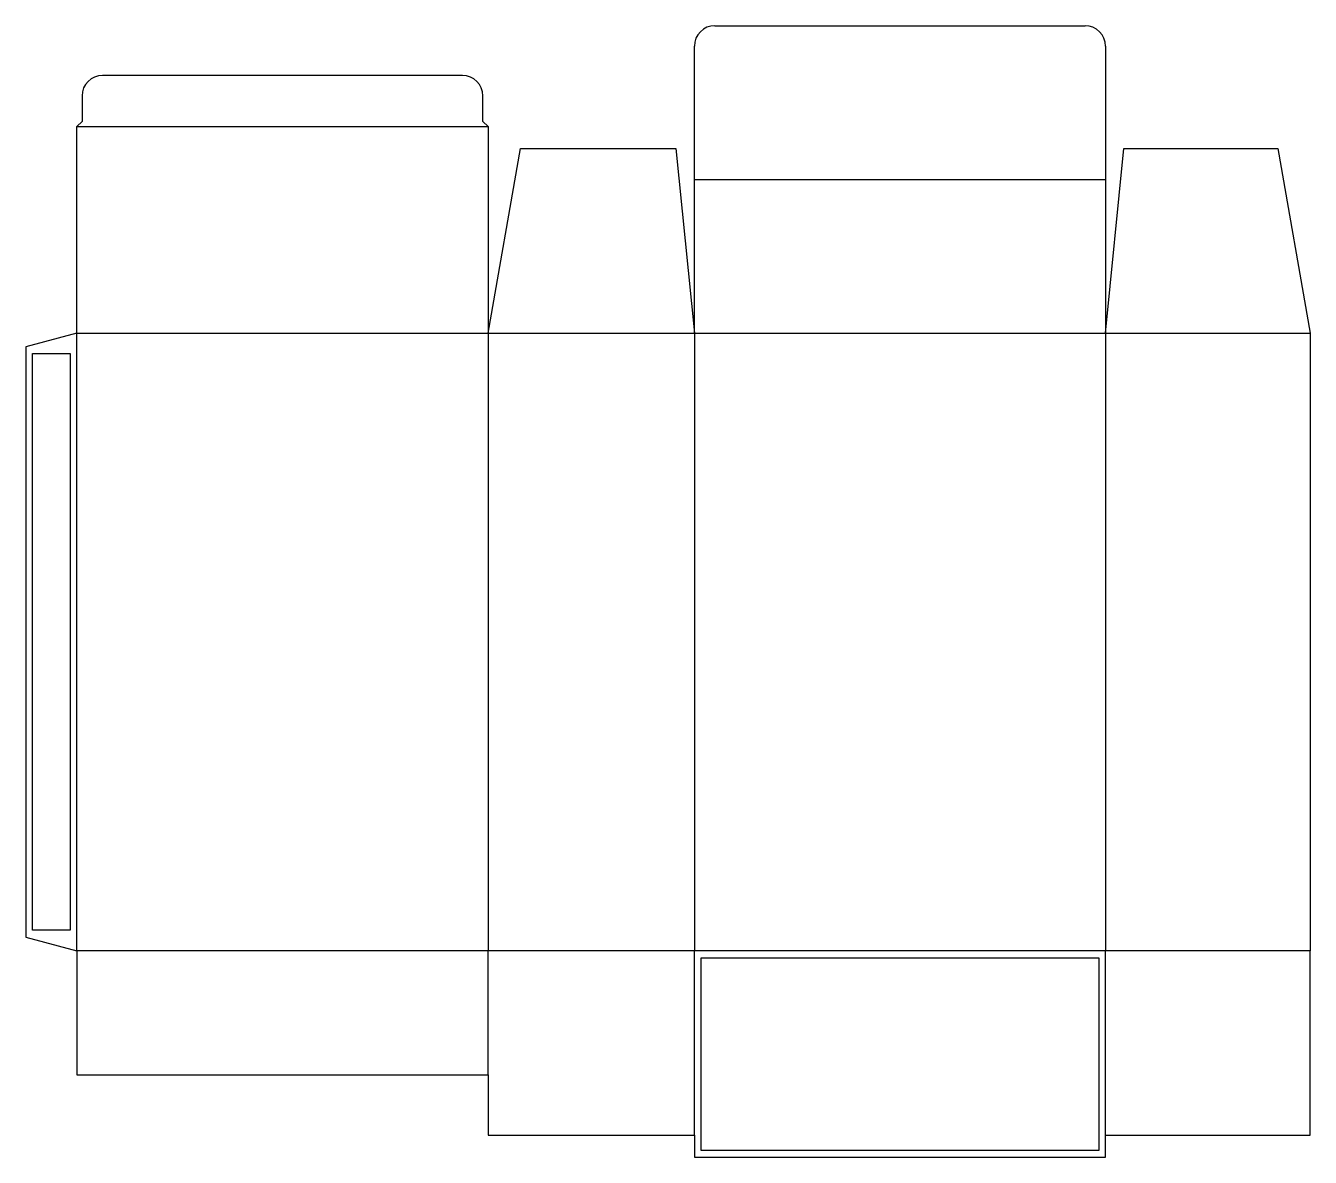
# Model space of a CAD drawing. Header units: millimetres. Extents: x 0 to 376, y 0 to 331.
import ezdxf

# ---------------------------------------------------------------- set-up
doc = ezdxf.new("R2010")
doc.units = ezdxf.units.MM
for name, color, linetype in [('CREASE', 5, 'CONTINUOUS'), ('CUT', 1, 'CONTINUOUS'), ('GLUE', 2, 'CONTINUOUS')]:
    doc.layers.add(name, color=color, linetype=linetype)

msp = doc.modelspace()

# ---------------------------------------------------------------- linework, layer by layer
at = {"layer": 'CREASE'}
for p, q in [((15, 301.8), (135.45, 301.8)), ((195.9, 286.35), (316.35, 286.35)), ((15, 60.45), (15, 241.35)), ((15, 241.35), (135.45, 241.35)), ((135.45, 241.35), (135.45, 60.45)), ((135.45, 241.35), (195.9, 241.35)), ((195.9, 241.35), (195.9, 60.45)), ((195.9, 241.35), (316.35, 241.35)), ((316.35, 241.35), (316.35, 60.45)), ((316.35, 241.35), (376.35, 241.35)), ((135.45, 60.45), (15, 60.45)), ((195.9, 60.45), (135.45, 60.45)), ((316.35, 60.45), (195.9, 60.45)), ((376.35, 60.45), (316.35, 60.45))]:
    msp.add_line(p, q, dxfattribs=at)
at = {"layer": 'CUT'}
for p, q in [((201.9, 331.35), (310.35, 331.35)), ((195.9, 286.35), (195.9, 325.35)), ((316.35, 325.35), (316.35, 286.35)), ((127.95, 316.8), (22.5, 316.8)), ((16.5, 310.8), (16.5, 303.3)), ((133.95, 303.3), (133.95, 310.8)), ((16.5, 303.3), (15, 301.8)), ((15, 241.35), (15, 301.8)), ((135.45, 301.8), (133.95, 303.3)), ((135.45, 301.8), (135.45, 241.35)), ((135.45, 241.35), (145, 295.35)), ((145, 295.35), (190.5, 295.35)), ((190.5, 295.35), (195.9, 241.35)), ((316.35, 241.35), (321.75, 295.35)), ((321.75, 295.35), (366.8, 295.35)), ((366.8, 295.35), (376.35, 241.35)), ((195.9, 241.35), (195.9, 286.35)), ((316.35, 286.35), (316.35, 241.35)), ((15, 241.35), (0, 237.331)), ((376.35, 241.35), (376.35, 60.45)), ((0, 237.331), (0, 64.469)), ((0, 64.469), (15, 60.45)), ((15, 60.45), (15, 24.18)), ((135.45, 24.18), (135.45, 60.45)), ((195.9, 6.45), (195.9, 60.45)), ((316.35, 6.45), (316.35, 60.45)), ((376.35, 6.45), (376.35, 60.45)), ((15, 24.18), (135.45, 24.18)), ((135.45, 24.18), (135.45, 6.45)), ((135.45, 6.45), (195.9, 6.45)), ((195.9, 6.45), (195.9, 0)), ((316.35, 0), (316.35, 6.45)), ((316.35, 6.45), (376.35, 6.45)), ((195.9, 0), (316.35, 0))]:
    msp.add_line(p, q, dxfattribs=at)
for centre, start, end in [((201.9, 325.35), 90, 180), ((310.35, 325.35), 0, 90), ((22.5, 310.8), 90, 180), ((127.95, 310.8), 0, 90)]:
    msp.add_arc(centre, 6, start, end, dxfattribs=at)
at = {"layer": 'GLUE'}
for p, q in [((2, 235.331), (13, 235.331)), ((2, 66.469), (2, 235.331)), ((13, 235.331), (13, 66.469)), ((13, 66.469), (2, 66.469)), ((197.9, 58.45), (314.35, 58.45)), ((197.9, 2), (197.9, 58.45)), ((314.35, 58.45), (314.35, 2)), ((314.35, 2), (197.9, 2))]:
    msp.add_line(p, q, dxfattribs=at)

doc.saveas('drawing.dxf')
